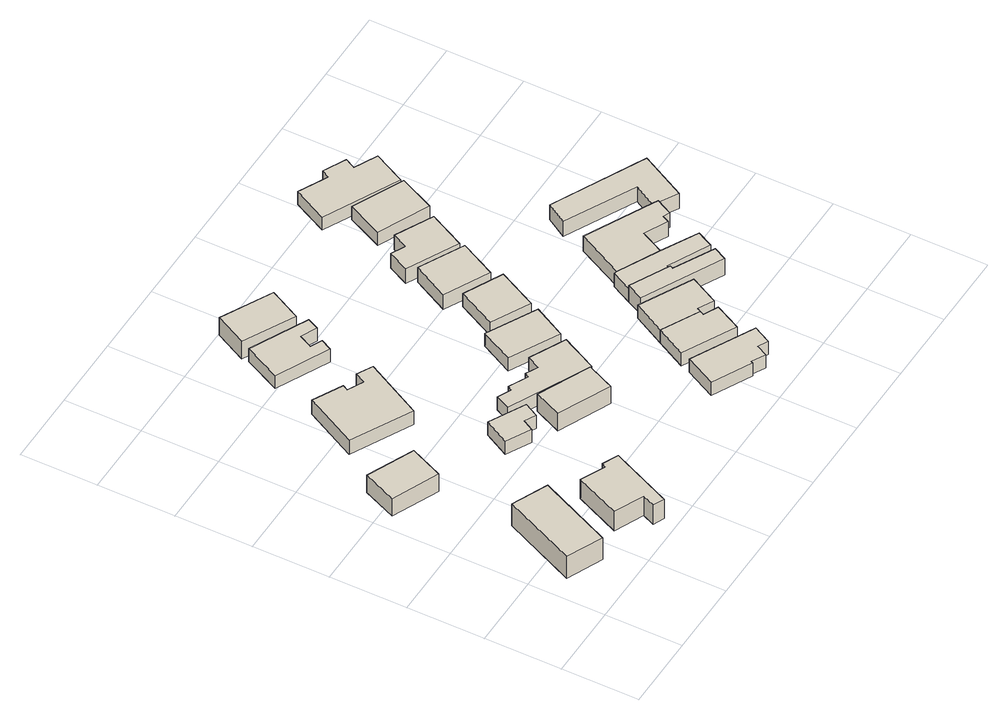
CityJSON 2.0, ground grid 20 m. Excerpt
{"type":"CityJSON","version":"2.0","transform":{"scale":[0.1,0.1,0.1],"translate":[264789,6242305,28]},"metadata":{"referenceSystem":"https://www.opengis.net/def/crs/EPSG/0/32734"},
"CityObjects":{
"building1":{"type":"Building","attributes":{"address":"6 Listowell Road Salt River Cape Town","building":"house","building:levels":2,"building_height":6.9,"roof_height":41.49,"ground_height":34.59,"plus_code":"4FRW3F84+M5C"},"geometry":[{"type":"Solid","lod":"1","boundaries":[[[[0,1,2,3]],[[1,4,5,2]],[[4,6,7,5]],[[6,0,3,7]],[[3,2,5,7]],[[6,4,1,0]]]]}]},
"building2":{"type":"Building","attributes":{"address":"11 Booth Road Salt River Cape Town","building":"house","building:levels":1,"building_height":4.1,"roof_height":37.26,"ground_height":33.16,"plus_code":"4FRW3F84+R5C"},"geometry":[{"type":"Solid","lod":"1","boundaries":[[[[8,9,10,11]],[[9,12,13,10]],[[12,14,15,13]],[[14,8,11,15]],[[11,10,13,15]],[[14,12,9,8]]]]}]},
"building3":{"type":"Building","attributes":{"address":"4 Listowell Road Salt River Cape Town","building":"house","building:levels":1,"building_height":4.1,"roof_height":40.19,"ground_height":36.09,"plus_code":"4FRW3F84+M64"},"geometry":[{"type":"Solid","lod":"1","boundaries":[[[[16,17,18,19]],[[17,20,21,18]],[[20,22,23,21]],[[22,24,25,23]],[[24,26,27,25]],[[26,28,29,27]],[[28,30,31,29]],[[30,16,19,31]],[[19,18,21,23,25,27,29,31]],[[30,28,26,24,22,20,17,16]]]]}]},
"building4":{"type":"Building","attributes":{"address":"9 Booth Road Salt River Cape Town","building":"house","building:levels":1,"building_height":4.1,"roof_height":35.98,"ground_height":31.88,"plus_code":"4FRW3F84+V6W"},"geometry":[{"type":"Solid","lod":"1","boundaries":[[[[32,33,34,35]],[[33,36,37,34]],[[36,38,39,37]],[[38,40,41,39]],[[40,42,43,41]],[[42,44,45,43]],[[44,46,47,45]],[[46,32,35,47]],[[35,34,37,39,41,43,45,47]],[[46,44,42,40,38,36,33,32]]]]}]},
"building5":{"type":"Building","attributes":{"address":"13 Listowell Road Salt River Cape Town","building":"house","building:levels":1,"building_height":4.1,"roof_height":36.91,"ground_height":32.81,"plus_code":"4FRW3F84+Q7G"},"geometry":[{"type":"Solid","lod":"1","boundaries":[[[[48,49,50,51]],[[49,52,53,50]],[[52,54,55,53]],[[54,56,57,55]],[[56,58,59,57]],[[58,48,51,59]],[[51,50,53,55,57,59]],[[58,56,54,52,49,48]]]]}]},
"building6":{"type":"Building","attributes":{"address":"14 Hares Avenue Salt River Cape Town","building":"house","building:levels":1,"building_height":4.1,"roof_height":38.17,"ground_height":34.07,"plus_code":"4FRW3F84+P8X"},"geometry":[{"type":"Solid","lod":"1","boundaries":[[[[60,61,62,63]],[[61,64,65,62]],[[64,66,67,65]],[[66,60,63,67]],[[63,62,65,67]],[[66,64,61,60]]]]}]},
"building7":{"type":"Building","attributes":{"address":"7 Booth Road Salt River Cape Town","building":"house","building:levels":1,"building_height":4.1,"roof_height":34.46,"ground_height":30.36,"plus_code":"4FRW3F84+X7G"},"geometry":[{"type":"Solid","lod":"1","boundaries":[[[[68,69,70,71]],[[69,72,73,70]],[[72,74,75,73]],[[74,76,77,75]],[[76,78,79,77]],[[78,80,81,79]],[[80,82,83,81]],[[82,68,71,83]],[[71,70,73,75,77,79,81,83]],[[82,80,78,76,74,72,69,68]]]]}]},
"building8":{"type":"Building","attributes":{"address":"12 Hares Avenue Salt River Cape Town","building":"house","building:levels":1,"building_height":4.1,"roof_height":36.5,"ground_height":32.4,"plus_code":"4FRW3F84+Q97"},"geometry":[{"type":"Solid","lod":"1","boundaries":[[[[84,85,86,87]],[[85,88,89,86]],[[88,90,91,89]],[[90,92,93,91]],[[92,94,95,93]],[[94,96,97,95]],[[96,98,99,97]],[[98,100,101,99]],[[100,102,103,101]],[[102,84,87,103]],[[87,86,89,91,93,95,97,99,101,103]],[[102,100,98,96,94,92,90,88,85,84]]]]}]},
"building9":{"type":"Building","attributes":{"address":"5 Booth Road Salt River Cape Town","building":"house","building:levels":1,"building_height":4.1,"roof_height":34.46,"ground_height":30.36,"plus_code":"4FRW3F94+279"},"geometry":[{"type":"Solid","lod":"1","boundaries":[[[[104,105,106,107]],[[105,108,109,106]],[[108,110,111,109]],[[110,104,107,111]],[[107,106,109,111]],[[110,108,105,104]]]]}]},
"building10":{"type":"Building","attributes":{"address":"10 Salt River Cape Town","building":"house","building:levels":1,"building_height":4.1,"roof_height":36.5,"ground_height":32.4,"plus_code":"4FRW3F84+R99"},"geometry":[{"type":"Solid","lod":"1","boundaries":[[[[112,113,114,115]],[[113,116,117,114]],[[116,118,119,117]],[[118,112,115,119]],[[115,114,117,119]],[[118,116,113,112]]]]}]},
"building11":{"type":"Building","attributes":{"address":"17 Hares Avenue Salt River Cape Town","building":"house","building:levels":1,"building_height":4.1,"roof_height":37.52,"ground_height":33.42,"plus_code":"4FRW3F84+MC9"},"geometry":[{"type":"Solid","lod":"1","boundaries":[[[[120,121,122,123]],[[121,124,125,122]],[[124,126,127,125]],[[126,128,129,127]],[[128,130,131,129]],[[130,132,133,131]],[[132,134,135,133]],[[134,120,123,135]],[[123,122,125,127,129,131,133,135]],[[134,132,130,128,126,124,121,120]]]]}]},
"building12":{"type":"Building","attributes":{"address":"15 Hares Avenue Salt River Cape Town","building":"house","building:levels":1,"building_height":4.1,"roof_height":37.04,"ground_height":32.94,"plus_code":"4FRW3F84+MFV"},"geometry":[{"type":"Solid","lod":"1","boundaries":[[[[136,137,138,139]],[[137,140,141,138]],[[140,142,143,141]],[[142,144,145,143]],[[144,146,147,145]],[[146,136,139,147]],[[139,138,141,143,145,147]],[[146,144,142,140,137,136]]]]}]},
"building13":{"type":"Building","attributes":{"address":"8A Hares Avenue Salt River Cape Town","building":"house","building:levels":1,"building_height":4.1,"roof_height":35.34,"ground_height":31.24,"plus_code":"4FRW3F84+VC4"},"geometry":[{"type":"Solid","lod":"1","boundaries":[[[[148,149,150,151]],[[149,152,153,150]],[[152,154,155,153]],[[154,148,151,155]],[[151,150,153,155]],[[154,152,149,148]]]]}]},
"building14":{"type":"Building","attributes":{"address":"13 Hares Avenue Salt River Cape Town","building":"house","building:levels":1,"building_height":4.1,"roof_height":37.04,"ground_height":32.94,"plus_code":"4FRW3F84+PF9"},"geometry":[{"type":"Solid","lod":"1","boundaries":[[[[136,146,147,139]],[[146,156,157,147]],[[156,158,159,157]],[[158,160,161,159]],[[160,162,163,161]],[[162,136,139,163]],[[139,147,157,159,161,163]],[[162,160,158,156,146,136]]]]}]},
"building15":{"type":"Building","attributes":{"address":"8 Hares Avenue Salt River Cape Town","building":"house","building:levels":1,"building_height":4.1,"roof_height":35.34,"ground_height":31.24,"plus_code":"4FRW3F84+WC5"},"geometry":[{"type":"Solid","lod":"1","boundaries":[[[[164,165,166,167]],[[165,168,169,166]],[[168,170,171,169]],[[170,164,167,171]],[[167,166,169,171]],[[170,168,165,164]]]]}]},
"building16":{"type":"Building","attributes":{"address":"6 Hares Avenue Salt River Cape Town","building":"house","building:levels":1,"building_height":4.1,"roof_height":34.22,"ground_height":30.12,"plus_code":"4FRW3F84+WFV"},"geometry":[{"type":"Solid","lod":"1","boundaries":[[[[172,173,174,175]],[[173,176,177,174]],[[176,178,179,177]],[[178,180,181,179]],[[180,182,183,181]],[[182,172,175,183]],[[175,174,177,179,181,183]],[[182,180,178,176,173,172]]]]}]},
"building17":{"type":"Building","attributes":{"address":"11 Hares Avenue Salt River Cape Town","building":"house","building:levels":1,"building_height":4.1,"roof_height":37.04,"ground_height":32.94,"plus_code":"4FRW3F84+PGQ"},"geometry":[{"type":"Solid","lod":"1","boundaries":[[[[184,185,186,187]],[[185,188,189,186]],[[188,190,191,189]],[[190,192,193,191]],[[192,194,195,193]],[[194,184,187,195]],[[187,186,189,191,193,195]],[[194,192,190,188,185,184]]]]}]},
"building18":{"type":"Building","attributes":{"address":"9 Hares Avenue Salt River Cape Town","building":"house","building:levels":1,"building_height":4.1,"roof_height":35.93,"ground_height":31.83,"plus_code":"4FRW3F84+QG5"},"geometry":[{"type":"Solid","lod":"1","boundaries":[[[[185,184,196,197]],[[184,198,199,196]],[[198,200,201,199]],[[200,202,203,201]],[[202,204,205,203]],[[204,206,207,205]],[[206,208,209,207]],[[208,185,197,209]],[[197,196,199,201,203,205,207,209]],[[208,206,204,202,200,198,184,185]]]]}]},
"building19":{"type":"Building","attributes":{"address":"4 Hares Avenue Salt River Cape Town","building":"house","building:levels":1,"building_height":4.1,"roof_height":33.7,"ground_height":29.6,"plus_code":"4FRW3F84+XFQ"},"geometry":[{"type":"Solid","lod":"1","boundaries":[[[[210,211,212,213]],[[211,214,215,212]],[[214,216,217,215]],[[216,210,213,217]],[[213,212,215,217]],[[216,214,211,210]]]]}]},
"building20":{"type":"Building","attributes":{"address":"7 Hares Avenue Salt River Cape Town","building":"house","building:levels":1,"building_height":4.1,"roof_height":35.93,"ground_height":31.83,"plus_code":"4FRW3F84+QHV"},"geometry":[{"type":"Solid","lod":"1","boundaries":[[[[218,219,220,221]],[[219,222,223,220]],[[222,224,207,223]],[[224,225,205,207]],[[225,226,227,205]],[[226,228,229,227]],[[228,230,231,229]],[[230,232,233,231]],[[232,218,221,233]],[[221,220,223,207,205,227,229,231,233]],[[232,230,228,226,225,224,222,219,218]]]]}]},
"building21":{"type":"Building","attributes":{"address":"2 Hares Avenue Salt River Cape Town","building":"house","building:levels":1,"building_height":4.1,"roof_height":32.38,"ground_height":28.28,"plus_code":"4FRW3F94+2GC"},"geometry":[{"type":"Solid","lod":"1","boundaries":[[[[234,235,236,237]],[[235,238,239,236]],[[238,240,241,239]],[[240,242,243,241]],[[242,244,245,243]],[[244,246,247,245]],[[246,248,249,247]],[[248,234,237,249]],[[237,236,239,241,243,245,247,249]],[[248,246,244,242,240,238,235,234]]]]}]},
"building22":{"type":"Building","attributes":{"address":"5 Hares Avenue Salt River Cape Town","building":"house","building:levels":1,"building_height":4.1,"roof_height":35.35,"ground_height":31.25,"plus_code":"4FRW3F84+RJ9"},"geometry":[{"type":"Solid","lod":"1","boundaries":[[[[250,251,252,253]],[[251,254,255,252]],[[254,256,257,255]],[[256,258,259,257]],[[258,260,261,259]],[[260,262,263,261]],[[262,250,253,263]],[[253,252,255,257,259,261,263]],[[262,260,258,256,254,251,250]]]]}]}
},
"vertices":[
[183,252,66],[91,293,66],[91,293,135],[183,252,135],[5,102,66],[5,102,135],[97,61,66],[97,61,135],
[48,643,38],[10,556,38],[10,556,93],[48,643,93],[131,504,38],[131,504,93],[169,590,38],[169,590,93],
[356,167,61],[315,185,61],[315,185,122],[356,167,122],[310,174,61],[310,174,122],[247,203,61],[247,203,122],[195,86,61],[195,86,122],[270,52,61],[270,52,122],[256,20,61],[256,20,122],[284,7,61],[284,7,122],
[208,876,36],[136,739,36],[136,739,80],[208,876,80],[291,659,36],[291,659,80],[370,809,36],[370,809,80],[330,830,36],[330,830,80],[316,803,36],[316,803,80],[276,823,36],[276,823,80],[283,837,36],[283,837,80],
[299,427,48],[361,393,48],[361,393,89],[299,427,89],[377,422,48],[377,422,89],[406,407,48],[406,407,89],[426,444,48],[426,444,89],[334,492,48],[334,492,89],
[590,371,48],[455,432,48],[455,432,102],[590,371,102],[423,361,48],[423,361,102],[558,300,48],[558,300,102],
[249,993,24],[384,928,24],[384,928,65],[249,993,65],[399,957,24],[399,957,65],[370,971,24],[370,971,65],[387,1006,24],[387,1006,65],[428,986,24],[428,986,65],[443,1016,24],[443,1016,65],[295,1088,24],[295,1088,65],
[400,478,44],[608,377,44],[608,377,85],[400,478,85],[654,470,44],[654,470,85],[562,515,44],[562,515,85],[546,481,44],[546,481,85],[514,497,44],[514,497,85],[508,486,44],[508,486,85],[459,510,44],[459,510,85],[453,498,44],[453,498,85],[418,515,44],[418,515,85],
[349,1195,10],[307,1113,10],[307,1113,65],[349,1195,65],[438,1046,10],[438,1046,65],[480,1128,10],[480,1128,65],
[664,489,44],[708,573,44],[708,573,85],[664,489,85],[582,639,44],[582,639,85],[538,554,44],[538,554,85],
[686,113,54],[786,62,54],[786,62,95],[686,113,95],[789,67,54],[789,67,95],[824,49,54],[824,49,95],[839,78,54],[839,78,95],[864,65,54],[864,65,95],[888,111,54],[888,111,95],[727,193,54],[727,193,95],
[781,298,49],[740,220,49],[740,220,90],[781,298,90],[874,151,49],[874,151,90],[909,220,49],[909,220,90],[872,238,49],[872,238,90],[877,249,49],[877,249,90],
[727,601,32],[778,702,32],[778,702,73],[727,601,73],[679,751,32],[679,751,73],[628,651,32],[628,651,73],
[882,258,49],[882,258,90],[922,238,49],[922,238,90],[960,312,49],[960,312,90],[825,381,49],[825,381,90],
[816,823,27],[702,881,27],[702,881,73],[816,823,73],[654,787,27],[654,787,73],[768,729,27],[768,729,73],
[872,935,16],[776,983,16],[776,983,62],[872,935,62],[756,944,16],[756,944,62],[721,961,16],[721,961,62],[694,907,16],[694,907,62],[825,842,16],[825,842,62],
[971,379,38],[870,430,38],[870,430,90],[971,379,90],[849,387,38],[849,387,90],[1051,284,38],[1051,284,90],[1069,318,38],[1069,318,90],[967,371,38],[967,371,90],
[971,379,79],[870,430,79],[977,391,38],[977,391,79],[1083,338,38],[1083,338,79],[1104,380,38],[1104,380,79],[1012,428,38],[1012,428,79],[906,481,38],[906,481,79],[897,483,38],[897,483,79],
[944,1053,16],[813,1114,16],[813,1114,57],[944,1053,57],[770,1022,16],[770,1022,57],[901,962,16],[901,962,57],
[1149,511,32],[1136,518,32],[1136,518,79],[1149,511,79],[967,602,32],[967,602,79],[906,481,32],[1012,428,32],[1042,488,32],[1042,488,79],[1102,459,32],[1102,459,79],[1111,477,32],[1111,477,79],[1128,469,32],[1128,469,79],
[762,1161,3],[953,1066,3],[953,1066,44],[762,1161,44],[995,1149,3],[995,1149,44],[936,1178,3],[936,1178,44],[950,1205,3],[950,1205,44],[892,1234,3],[892,1234,44],[881,1213,3],[881,1213,44],[807,1250,3],[807,1250,44],
[1136,518,27],[1149,511,27],[1149,511,74],[1136,518,74],[1197,484,27],[1197,484,74],[1260,603,27],[1260,603,74],[1022,720,27],[1022,720,74],[990,667,27],[990,667,74],[1169,577,27],[1169,577,74]
]}
